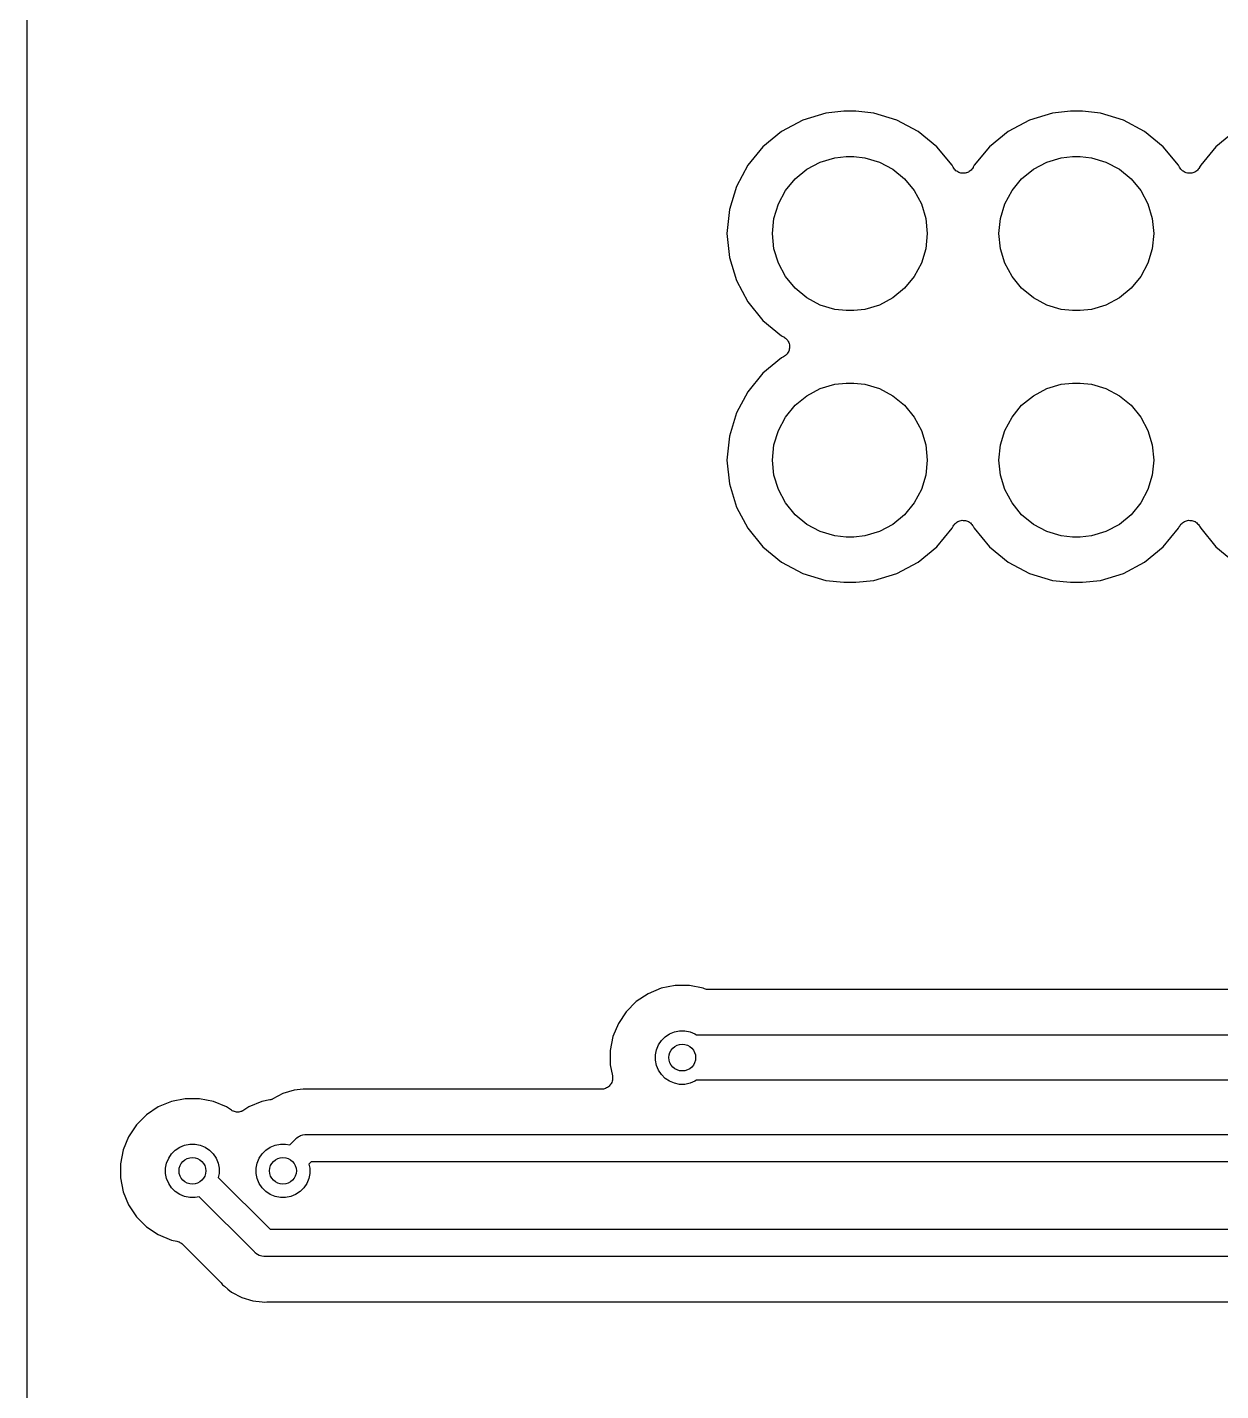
# Model space of a CAD drawing. Extents: x -66 to 211, y -177 to 13.
# Drawn here: x -14.94 to -1.55, y -47.99 to -32.69 of the extents above; entities that cross this region are included whole.
import ezdxf

# ---------------------------------------------------------------- set-up
doc = ezdxf.new("R2010")
doc.units = 0
doc.layers.add('BLACK', color=7, linetype='CONTINUOUS')

msp = doc.modelspace()

# ---------------------------------------------------------------- linework, layer by layer
at = {"layer": 'BLACK', "linetype": 'CONTINUOUS'}
for p, q in [((-14.9352, -130.289), (-14.9352, -13.0418)), ((-5.77731, -33.6372), (-5.9788, -33.6571)), ((-5.64253, -33.6372), (-5.77731, -33.6372)), ((-5.44104, -33.6571), (-5.64253, -33.6372)), ((-3.2373, -33.6372), (-3.4388, -33.6571)), ((-3.10254, -33.6372), (-3.2373, -33.6372)), ((-2.90104, -33.6571), (-3.10254, -33.6372)), ((-6.23734, -33.7355), (-6.47563, -33.8629)), ((-5.9788, -33.6571), (-6.23734, -33.7355)), ((-5.18249, -33.7355), (-5.44104, -33.6571)), ((-4.94421, -33.8629), (-5.18249, -33.7355)), ((-3.69734, -33.7355), (-3.93563, -33.8629)), ((-3.4388, -33.6571), (-3.69734, -33.7355)), ((-2.64249, -33.7355), (-2.90104, -33.6571)), ((-2.40421, -33.8629), (-2.64249, -33.7355)), ((-6.47563, -33.8629), (-6.68448, -34.0343)), ((-4.73536, -34.0343), (-4.94421, -33.8629)), ((-3.93563, -33.8629), (-4.14448, -34.0343)), ((-2.19536, -34.0343), (-2.40421, -33.8629)), ((-1.39563, -33.8629), (-1.60448, -34.0343)), ((-6.68448, -34.0343), (-6.85588, -34.2431)), ((-4.56396, -34.2431), (-4.73536, -34.0343)), ((-4.14448, -34.0343), (-4.31588, -34.2431)), ((-2.02396, -34.2431), (-2.19536, -34.0343)), ((-1.60448, -34.0343), (-1.77588, -34.2431)), ((-6.85588, -34.2431), (-6.98324, -34.4814)), ((-6.19203, -34.2873), (-6.042, -34.2071)), ((-6.042, -34.2071), (-5.87921, -34.1577)), ((-5.87921, -34.1577), (-5.75234, -34.1452)), ((-5.75234, -34.1452), (-5.6675, -34.1452)), ((-5.6675, -34.1452), (-5.54062, -34.1577)), ((-5.54062, -34.1577), (-5.37784, -34.2071)), ((-5.37784, -34.2071), (-5.22781, -34.2873)), ((-4.55192, -34.2656), (-4.56396, -34.2431)), ((-4.31588, -34.2431), (-4.32792, -34.2656)), ((-3.65203, -34.2873), (-3.502, -34.2071)), ((-3.502, -34.2071), (-3.33921, -34.1577)), ((-3.33921, -34.1577), (-3.21234, -34.1452)), ((-3.21234, -34.1452), (-3.1275, -34.1452)), ((-3.1275, -34.1452), (-3.00062, -34.1577)), ((-3.00062, -34.1577), (-2.83784, -34.2071)), ((-2.83784, -34.2071), (-2.68781, -34.2873)), ((-2.01192, -34.2656), (-2.02396, -34.2431)), ((-1.77588, -34.2431), (-1.78792, -34.2656)), ((-6.43145, -34.5267), (-6.32353, -34.3952)), ((-6.32353, -34.3952), (-6.19203, -34.2873)), ((-5.22781, -34.2873), (-5.09631, -34.3952)), ((-5.09631, -34.3952), (-4.98839, -34.5267)), ((-4.54525, -34.2756), (-4.55192, -34.2656)), ((-4.53851, -34.2858), (-4.54525, -34.2756)), ((-4.53831, -34.286), (-4.53851, -34.2858)), ((-4.53816, -34.2862), (-4.53831, -34.286)), ((-4.52975, -34.2947), (-4.53816, -34.2862)), ((-4.52109, -34.3034), (-4.52975, -34.2947)), ((-4.52085, -34.3036), (-4.52109, -34.3034)), ((-4.52066, -34.3038), (-4.52085, -34.3036)), ((-4.51067, -34.3105), (-4.52066, -34.3038)), ((-4.50057, -34.3173), (-4.51067, -34.3105)), ((-4.50031, -34.3175), (-4.50057, -34.3173)), ((-4.50008, -34.3176), (-4.50031, -34.3175)), ((-4.48876, -34.3223), (-4.50008, -34.3176)), ((-4.47774, -34.327), (-4.48876, -34.3223)), ((-4.47747, -34.3271), (-4.47774, -34.327)), ((-4.47721, -34.3272), (-4.47747, -34.3271)), ((-4.4652, -34.3296), (-4.47721, -34.3272)), ((-4.45347, -34.332), (-4.4652, -34.3296)), ((-4.45319, -34.332), (-4.45347, -34.332)), ((-4.45292, -34.3321), (-4.45319, -34.332)), ((-4.44077, -34.3322), (-4.45292, -34.3321)), ((-4.42869, -34.3323), (-4.44077, -34.3322)), ((-4.42841, -34.3322), (-4.42869, -34.3323)), ((-4.42813, -34.3322), (-4.42841, -34.3322)), ((-4.41607, -34.3299), (-4.42813, -34.3322)), ((-4.40433, -34.3277), (-4.41607, -34.3299)), ((-4.40408, -34.3276), (-4.40433, -34.3277)), ((-4.4038, -34.3275), (-4.40408, -34.3276)), ((-4.39238, -34.3229), (-4.4038, -34.3275)), ((-4.38133, -34.3184), (-4.39238, -34.3229)), ((-4.3811, -34.3183), (-4.38133, -34.3184)), ((-4.38083, -34.3182), (-4.3811, -34.3183)), ((-4.37063, -34.3115), (-4.38083, -34.3182)), ((-4.36056, -34.3049), (-4.37063, -34.3115)), ((-4.36036, -34.3047), (-4.36056, -34.3049)), ((-4.36013, -34.3046), (-4.36036, -34.3047)), ((-4.35151, -34.2961), (-4.36013, -34.3046)), ((-4.34281, -34.2876), (-4.35151, -34.2961)), ((-4.34265, -34.2874), (-4.34281, -34.2876)), ((-4.34245, -34.2872), (-4.34265, -34.2874)), ((-4.33564, -34.2772), (-4.34245, -34.2872)), ((-4.32876, -34.2672), (-4.33564, -34.2772)), ((-4.32851, -34.2667), (-4.32876, -34.2672)), ((-4.3285, -34.2667), (-4.32851, -34.2667)), ((-4.32848, -34.2667), (-4.3285, -34.2667)), ((-4.32792, -34.2656), (-4.32848, -34.2667)), ((-3.89145, -34.5267), (-3.78353, -34.3952)), ((-3.78353, -34.3952), (-3.65203, -34.2873)), ((-2.68781, -34.2873), (-2.55631, -34.3952)), ((-2.55631, -34.3952), (-2.44839, -34.5267)), ((-2.00525, -34.2756), (-2.01192, -34.2656)), ((-1.99851, -34.2858), (-2.00525, -34.2756)), ((-1.99831, -34.286), (-1.99851, -34.2858)), ((-1.99816, -34.2862), (-1.99831, -34.286)), ((-1.98975, -34.2947), (-1.99816, -34.2862)), ((-1.98109, -34.3034), (-1.98975, -34.2947)), ((-1.98085, -34.3036), (-1.98109, -34.3034)), ((-1.98066, -34.3038), (-1.98085, -34.3036)), ((-1.97067, -34.3105), (-1.98066, -34.3038)), ((-1.96057, -34.3173), (-1.97067, -34.3105)), ((-1.96031, -34.3175), (-1.96057, -34.3173)), ((-1.96008, -34.3176), (-1.96031, -34.3175)), ((-1.94876, -34.3223), (-1.96008, -34.3176)), ((-1.93774, -34.327), (-1.94876, -34.3223)), ((-1.93747, -34.3271), (-1.93774, -34.327)), ((-1.93721, -34.3272), (-1.93747, -34.3271)), ((-1.9252, -34.3296), (-1.93721, -34.3272)), ((-1.91347, -34.332), (-1.9252, -34.3296)), ((-1.91319, -34.332), (-1.91347, -34.332)), ((-1.91292, -34.3321), (-1.91319, -34.332)), ((-1.90077, -34.3322), (-1.91292, -34.3321)), ((-1.88869, -34.3323), (-1.90077, -34.3322)), ((-1.88841, -34.3322), (-1.88869, -34.3323)), ((-1.88813, -34.3322), (-1.88841, -34.3322)), ((-1.87607, -34.3299), (-1.88813, -34.3322)), ((-1.86433, -34.3277), (-1.87607, -34.3299)), ((-1.86408, -34.3276), (-1.86433, -34.3277)), ((-1.8638, -34.3275), (-1.86408, -34.3276)), ((-1.85238, -34.3229), (-1.8638, -34.3275)), ((-1.84133, -34.3184), (-1.85238, -34.3229)), ((-1.8411, -34.3183), (-1.84133, -34.3184)), ((-1.84083, -34.3182), (-1.8411, -34.3183)), ((-1.83063, -34.3115), (-1.84083, -34.3182)), ((-1.82056, -34.3049), (-1.83063, -34.3115)), ((-1.82036, -34.3047), (-1.82056, -34.3049)), ((-1.82012, -34.3046), (-1.82036, -34.3047)), ((-1.81151, -34.2961), (-1.82012, -34.3046)), ((-1.80281, -34.2876), (-1.81151, -34.2961)), ((-1.80265, -34.2874), (-1.80281, -34.2876)), ((-1.80245, -34.2872), (-1.80265, -34.2874)), ((-1.79564, -34.2772), (-1.80245, -34.2872)), ((-1.78876, -34.2672), (-1.79564, -34.2772)), ((-1.78851, -34.2667), (-1.78876, -34.2672)), ((-1.78849, -34.2667), (-1.78851, -34.2667)), ((-1.78848, -34.2667), (-1.78849, -34.2667)), ((-1.78792, -34.2656), (-1.78848, -34.2667)), ((-6.98324, -34.4814), (-7.06167, -34.7399)), ((-6.51164, -34.6767), (-6.43145, -34.5267)), ((-4.98839, -34.5267), (-4.9082, -34.6767)), ((-3.97164, -34.6767), (-3.89145, -34.5267)), ((-2.44839, -34.5267), (-2.3682, -34.6767)), ((-6.56102, -34.8395), (-6.51164, -34.6767)), ((-4.9082, -34.6767), (-4.85882, -34.8395)), ((-4.02102, -34.8395), (-3.97164, -34.6767)), ((-2.3682, -34.6767), (-2.31882, -34.8395)), ((-7.06167, -34.7399), (-7.08816, -35.0088)), ((-6.5777, -35.0088), (-6.56102, -34.8395)), ((-4.85882, -34.8395), (-4.84214, -35.0088)), ((-4.0377, -35.0088), (-4.02102, -34.8395)), ((-2.31882, -34.8395), (-2.30214, -35.0088)), ((-7.08816, -35.0088), (-7.06167, -35.2777)), ((-6.56102, -35.1781), (-6.5777, -35.0088)), ((-4.84214, -35.0088), (-4.85882, -35.1781)), ((-4.02102, -35.1781), (-4.0377, -35.0088)), ((-2.30214, -35.0088), (-2.31882, -35.1781)), ((-7.06167, -35.2777), (-6.98324, -35.5362)), ((-6.51164, -35.3409), (-6.56102, -35.1781)), ((-4.85882, -35.1781), (-4.9082, -35.3409)), ((-3.97164, -35.3409), (-4.02102, -35.1781)), ((-2.31882, -35.1781), (-2.3682, -35.3409)), ((-6.43145, -35.4909), (-6.51164, -35.3409)), ((-4.9082, -35.3409), (-4.98839, -35.4909)), ((-3.89145, -35.4909), (-3.97164, -35.3409)), ((-2.3682, -35.3409), (-2.44839, -35.4909)), ((-6.98324, -35.5362), (-6.85588, -35.7745)), ((-6.32353, -35.6224), (-6.43145, -35.4909)), ((-6.19203, -35.7304), (-6.32353, -35.6224)), ((-5.09631, -35.6224), (-5.22781, -35.7304)), ((-4.98839, -35.4909), (-5.09631, -35.6224)), ((-3.78353, -35.6224), (-3.89145, -35.4909)), ((-3.65203, -35.7304), (-3.78353, -35.6224)), ((-2.55631, -35.6224), (-2.68781, -35.7304)), ((-2.44839, -35.4909), (-2.55631, -35.6224)), ((-6.85588, -35.7745), (-6.68448, -35.9834)), ((-6.042, -35.8105), (-6.19203, -35.7304)), ((-5.22781, -35.7304), (-5.37784, -35.8105)), ((-3.502, -35.8105), (-3.65203, -35.7304)), ((-2.68781, -35.7304), (-2.83784, -35.8105)), ((-5.87921, -35.8599), (-6.042, -35.8105)), ((-5.75234, -35.8724), (-5.87921, -35.8599)), ((-5.6675, -35.8724), (-5.75234, -35.8724)), ((-5.54062, -35.8599), (-5.6675, -35.8724)), ((-5.37784, -35.8105), (-5.54062, -35.8599)), ((-3.33921, -35.8599), (-3.502, -35.8105)), ((-3.21234, -35.8724), (-3.33921, -35.8599)), ((-3.1275, -35.8724), (-3.21234, -35.8724)), ((-3.00062, -35.8599), (-3.1275, -35.8724)), ((-2.83784, -35.8105), (-3.00062, -35.8599)), ((-6.68448, -35.9834), (-6.47563, -36.1548)), ((-6.47563, -36.1548), (-6.45311, -36.1668)), ((-6.45311, -36.1668), (-6.45207, -36.1674)), ((-6.45207, -36.1674), (-6.45204, -36.1674)), ((-6.45204, -36.1674), (-6.45202, -36.1674)), ((-6.45202, -36.1674), (-6.45155, -36.1677)), ((-6.45155, -36.1677), (-6.4415, -36.1746)), ((-6.4415, -36.1746), (-6.43156, -36.1814)), ((-6.43156, -36.1814), (-6.43136, -36.1816)), ((-6.43136, -36.1816), (-6.43113, -36.1817)), ((-6.43113, -36.1817), (-6.42271, -36.1904)), ((-6.42271, -36.1904), (-6.41418, -36.199)), ((-6.41418, -36.199), (-6.41402, -36.1993)), ((-6.41402, -36.1993), (-6.41383, -36.1995)), ((-6.41383, -36.1995), (-6.40728, -36.2095)), ((-6.40728, -36.2095), (-6.40056, -36.2197)), ((-6.40056, -36.2197), (-6.40046, -36.22)), ((-6.40046, -36.22), (-6.4003, -36.2202)), ((-6.4003, -36.2202), (-6.39584, -36.2313)), ((-6.39584, -36.2313), (-6.39122, -36.2427)), ((-6.39122, -36.2427), (-6.39117, -36.243)), ((-6.39117, -36.243), (-6.39107, -36.2432)), ((-6.39107, -36.2432), (-6.38884, -36.2551)), ((-6.45311, -36.3908), (-6.47563, -36.4029)), ((-6.44312, -36.3842), (-6.45311, -36.3908)), ((-6.43293, -36.3774), (-6.44312, -36.3842)), ((-6.43272, -36.3772), (-6.43293, -36.3774)), ((-6.4325, -36.3771), (-6.43272, -36.3772)), ((-6.42406, -36.3686), (-6.4325, -36.3771)), ((-6.4153, -36.36), (-6.42406, -36.3686)), ((-6.41514, -36.3598), (-6.4153, -36.36)), ((-6.41495, -36.3596), (-6.41514, -36.3598)), ((-6.40824, -36.3496), (-6.41495, -36.3596)), ((-6.4014, -36.3395), (-6.40824, -36.3496)), ((-6.40129, -36.3392), (-6.4014, -36.3395)), ((-6.40113, -36.339), (-6.40129, -36.3392)), ((-6.39646, -36.3278), (-6.40113, -36.339)), ((-6.39174, -36.3166), (-6.39646, -36.3278)), ((-6.39168, -36.3164), (-6.39174, -36.3166)), ((-6.39158, -36.3161), (-6.39168, -36.3164)), ((-6.38917, -36.3042), (-6.39158, -36.3161)), ((-6.38671, -36.2924), (-6.38917, -36.3042)), ((-6.38884, -36.2551), (-6.38653, -36.267)), ((-6.3867, -36.2921), (-6.38671, -36.2924)), ((-6.38665, -36.2918), (-6.3867, -36.2921)), ((-6.38659, -36.2798), (-6.38665, -36.2918)), ((-6.38648, -36.2676), (-6.38659, -36.2798)), ((-6.38653, -36.267), (-6.38653, -36.2673)), ((-6.38653, -36.2673), (-6.38648, -36.2676)), ((-6.47563, -36.4029), (-6.68448, -36.5743)), ((-6.68448, -36.5743), (-6.85588, -36.7831)), ((-6.042, -36.7471), (-5.87921, -36.6977)), ((-5.87921, -36.6977), (-5.75234, -36.6852)), ((-5.75234, -36.6852), (-5.6675, -36.6852)), ((-5.6675, -36.6852), (-5.54062, -36.6977)), ((-5.54062, -36.6977), (-5.37784, -36.7471)), ((-3.502, -36.7471), (-3.33921, -36.6977)), ((-3.33921, -36.6977), (-3.21234, -36.6852)), ((-3.21234, -36.6852), (-3.1275, -36.6852)), ((-3.1275, -36.6852), (-3.00062, -36.6977)), ((-3.00062, -36.6977), (-2.83784, -36.7471)), ((-6.85588, -36.7831), (-6.98324, -37.0214)), ((-6.32353, -36.9352), (-6.19203, -36.8273)), ((-6.19203, -36.8273), (-6.042, -36.7471)), ((-5.37784, -36.7471), (-5.22781, -36.8273)), ((-5.22781, -36.8273), (-5.09631, -36.9352)), ((-3.78353, -36.9352), (-3.65203, -36.8273)), ((-3.65203, -36.8273), (-3.502, -36.7471)), ((-2.83784, -36.7471), (-2.68781, -36.8273)), ((-2.68781, -36.8273), (-2.55631, -36.9352)), ((-6.43145, -37.0667), (-6.32353, -36.9352)), ((-5.09631, -36.9352), (-4.98839, -37.0667)), ((-3.89145, -37.0667), (-3.78353, -36.9352)), ((-2.55631, -36.9352), (-2.44839, -37.0667)), ((-6.98324, -37.0214), (-7.06167, -37.2799)), ((-6.51164, -37.2167), (-6.43145, -37.0667)), ((-4.98839, -37.0667), (-4.9082, -37.2167)), ((-3.97164, -37.2167), (-3.89145, -37.0667)), ((-2.44839, -37.0667), (-2.3682, -37.2167)), ((-7.06167, -37.2799), (-7.08816, -37.5488)), ((-6.56102, -37.3795), (-6.51164, -37.2167)), ((-4.9082, -37.2167), (-4.85882, -37.3795)), ((-4.02102, -37.3795), (-3.97164, -37.2167)), ((-2.3682, -37.2167), (-2.31882, -37.3795)), ((-6.5777, -37.5488), (-6.56102, -37.3795)), ((-4.85882, -37.3795), (-4.84214, -37.5488)), ((-4.0377, -37.5488), (-4.02102, -37.3795)), ((-2.31882, -37.3795), (-2.30214, -37.5488)), ((-7.08816, -37.5488), (-7.06167, -37.8177)), ((-6.56102, -37.7181), (-6.5777, -37.5488)), ((-4.84214, -37.5488), (-4.85882, -37.7181)), ((-4.02102, -37.7181), (-4.0377, -37.5488)), ((-2.30214, -37.5488), (-2.31882, -37.7181)), ((-6.51164, -37.8809), (-6.56102, -37.7181)), ((-4.85882, -37.7181), (-4.9082, -37.8809)), ((-3.97164, -37.8809), (-4.02102, -37.7181)), ((-2.31882, -37.7181), (-2.3682, -37.8809)), ((-7.06167, -37.8177), (-6.98324, -38.0762)), ((-6.43145, -38.0309), (-6.51164, -37.8809)), ((-4.9082, -37.8809), (-4.98839, -38.0309)), ((-3.89145, -38.0309), (-3.97164, -37.8809)), ((-2.3682, -37.8809), (-2.44839, -38.0309)), ((-6.98324, -38.0762), (-6.85588, -38.3145)), ((-6.32353, -38.1624), (-6.43145, -38.0309)), ((-4.98839, -38.0309), (-5.09631, -38.1624)), ((-3.78353, -38.1624), (-3.89145, -38.0309)), ((-2.44839, -38.0309), (-2.55631, -38.1624)), ((-6.19203, -38.2704), (-6.32353, -38.1624)), ((-5.09631, -38.1624), (-5.22781, -38.2704)), ((-4.49851, -38.2392), (-4.48726, -38.2347)), ((-4.48726, -38.2347), (-4.47604, -38.2301)), ((-4.47604, -38.2301), (-4.47577, -38.2301)), ((-4.47577, -38.2301), (-4.47551, -38.23)), ((-4.47551, -38.23), (-4.46356, -38.2277)), ((-4.46356, -38.2277), (-4.45171, -38.2254)), ((-4.45171, -38.2254), (-4.45143, -38.2254)), ((-4.45143, -38.2254), (-4.45115, -38.2254)), ((-4.45115, -38.2254), (-4.43895, -38.2255)), ((-4.43895, -38.2255), (-4.42692, -38.2255)), ((-4.42692, -38.2255), (-4.42665, -38.2256)), ((-4.42665, -38.2256), (-4.42637, -38.2256)), ((-4.42637, -38.2256), (-4.4144, -38.2281)), ((-4.4144, -38.2281), (-4.40263, -38.2305)), ((-4.40263, -38.2305), (-4.40238, -38.2306)), ((-4.40238, -38.2306), (-4.4021, -38.2306)), ((-4.4021, -38.2306), (-4.39092, -38.2354)), ((-3.65203, -38.2704), (-3.78353, -38.1624)), ((-2.55631, -38.1624), (-2.68781, -38.2704)), ((-1.95851, -38.2392), (-1.94726, -38.2347)), ((-1.94726, -38.2347), (-1.93604, -38.2301)), ((-1.93604, -38.2301), (-1.93577, -38.2301)), ((-1.93577, -38.2301), (-1.93551, -38.23)), ((-1.93551, -38.23), (-1.92356, -38.2277)), ((-1.92356, -38.2277), (-1.91171, -38.2254)), ((-1.91171, -38.2254), (-1.91143, -38.2254)), ((-1.91143, -38.2254), (-1.91115, -38.2254)), ((-1.91115, -38.2254), (-1.89895, -38.2255)), ((-1.89895, -38.2255), (-1.88692, -38.2255)), ((-1.88692, -38.2255), (-1.88665, -38.2256)), ((-1.88665, -38.2256), (-1.88637, -38.2256)), ((-1.88637, -38.2256), (-1.8744, -38.2281)), ((-1.8744, -38.2281), (-1.86263, -38.2305)), ((-1.86263, -38.2305), (-1.86238, -38.2306)), ((-1.86238, -38.2306), (-1.8621, -38.2306)), ((-1.8621, -38.2306), (-1.85092, -38.2354)), ((-6.85588, -38.3145), (-6.68448, -38.5234)), ((-6.042, -38.3505), (-6.19203, -38.2704)), ((-5.87921, -38.3999), (-6.042, -38.3505)), ((-5.37784, -38.3505), (-5.54062, -38.3999)), ((-5.22781, -38.2704), (-5.37784, -38.3505)), ((-4.73536, -38.5234), (-4.56396, -38.3145)), ((-4.56396, -38.3145), (-4.55192, -38.292)), ((-4.55192, -38.292), (-4.55136, -38.291)), ((-4.55136, -38.291), (-4.55134, -38.2909)), ((-4.55134, -38.2909), (-4.55133, -38.2909)), ((-4.55133, -38.2909), (-4.55108, -38.2905)), ((-4.55108, -38.2905), (-4.54416, -38.2804)), ((-4.54416, -38.2804), (-4.53739, -38.2705)), ((-4.53739, -38.2705), (-4.53719, -38.2703)), ((-4.53719, -38.2703), (-4.53703, -38.27)), ((-4.53703, -38.27), (-4.52827, -38.2615)), ((-4.52827, -38.2615), (-4.51971, -38.2531)), ((-4.51971, -38.2531), (-4.51948, -38.2529)), ((-4.51948, -38.2529), (-4.51928, -38.2527)), ((-4.51928, -38.2527), (-4.50905, -38.2461)), ((-4.50905, -38.2461), (-4.499, -38.2395)), ((-4.499, -38.2395), (-4.49875, -38.2394)), ((-4.49875, -38.2394), (-4.49851, -38.2392)), ((-4.39092, -38.2354), (-4.37976, -38.24)), ((-4.37976, -38.24), (-4.37953, -38.2402)), ((-4.37953, -38.2402), (-4.37927, -38.2403)), ((-4.37927, -38.2403), (-4.36922, -38.2471)), ((-4.36922, -38.2471), (-4.35918, -38.2538)), ((-4.35918, -38.2538), (-4.35899, -38.254)), ((-4.35899, -38.254), (-4.35875, -38.2542)), ((-4.35875, -38.2542), (-4.35015, -38.2629)), ((-4.35015, -38.2629), (-4.34168, -38.2714)), ((-4.34168, -38.2714), (-4.34152, -38.2716)), ((-4.34152, -38.2716), (-4.34133, -38.2718)), ((-4.34133, -38.2718), (-4.33466, -38.2819)), ((-4.33466, -38.2819), (-4.32792, -38.292)), ((-4.32792, -38.292), (-4.31588, -38.3145)), ((-4.31588, -38.3145), (-4.14448, -38.5234)), ((-3.502, -38.3505), (-3.65203, -38.2704)), ((-3.33921, -38.3999), (-3.502, -38.3505)), ((-2.83784, -38.3505), (-3.00062, -38.3999)), ((-2.68781, -38.2704), (-2.83784, -38.3505)), ((-2.19536, -38.5234), (-2.02396, -38.3145)), ((-2.02396, -38.3145), (-2.01192, -38.292)), ((-2.01192, -38.292), (-2.01136, -38.291)), ((-2.01136, -38.291), (-2.01134, -38.2909)), ((-2.01134, -38.2909), (-2.01133, -38.2909)), ((-2.01133, -38.2909), (-2.01108, -38.2905)), ((-2.01108, -38.2905), (-2.00416, -38.2804)), ((-2.00416, -38.2804), (-1.99739, -38.2705)), ((-1.99739, -38.2705), (-1.99719, -38.2703)), ((-1.99719, -38.2703), (-1.99703, -38.27)), ((-1.99703, -38.27), (-1.98827, -38.2615)), ((-1.98827, -38.2615), (-1.97971, -38.2531)), ((-1.97971, -38.2531), (-1.97948, -38.2529)), ((-1.97948, -38.2529), (-1.97928, -38.2527)), ((-1.97928, -38.2527), (-1.96905, -38.2461)), ((-1.96905, -38.2461), (-1.959, -38.2395)), ((-1.959, -38.2395), (-1.95875, -38.2394)), ((-1.95875, -38.2394), (-1.95851, -38.2392)), ((-1.85092, -38.2354), (-1.83976, -38.24)), ((-1.83976, -38.24), (-1.83953, -38.2402)), ((-1.83953, -38.2402), (-1.83927, -38.2403)), ((-1.83927, -38.2403), (-1.82922, -38.2471)), ((-1.82922, -38.2471), (-1.81918, -38.2538)), ((-1.81918, -38.2538), (-1.81899, -38.254)), ((-1.81899, -38.254), (-1.81875, -38.2542)), ((-1.81875, -38.2542), (-1.81015, -38.2629)), ((-1.81015, -38.2629), (-1.80168, -38.2714)), ((-1.80168, -38.2714), (-1.80152, -38.2716)), ((-1.80152, -38.2716), (-1.80133, -38.2718)), ((-1.80133, -38.2718), (-1.79466, -38.2819)), ((-1.79466, -38.2819), (-1.78792, -38.292)), ((-1.78792, -38.292), (-1.77588, -38.3145)), ((-1.77588, -38.3145), (-1.60448, -38.5234)), ((-6.68448, -38.5234), (-6.47563, -38.6948)), ((-5.75234, -38.4124), (-5.87921, -38.3999)), ((-5.6675, -38.4124), (-5.75234, -38.4124)), ((-5.54062, -38.3999), (-5.6675, -38.4124)), ((-4.94421, -38.6948), (-4.73536, -38.5234)), ((-4.14448, -38.5234), (-3.93563, -38.6948)), ((-3.21234, -38.4124), (-3.33921, -38.3999)), ((-3.1275, -38.4124), (-3.21234, -38.4124)), ((-3.00062, -38.3999), (-3.1275, -38.4124)), ((-2.40421, -38.6948), (-2.19536, -38.5234)), ((-1.60448, -38.5234), (-1.39563, -38.6948)), ((-6.47563, -38.6948), (-6.23734, -38.8221)), ((-6.23734, -38.8221), (-5.9788, -38.9006)), ((-5.44104, -38.9006), (-5.18249, -38.8221)), ((-5.18249, -38.8221), (-4.94421, -38.6948)), ((-3.93563, -38.6948), (-3.69734, -38.8221)), ((-3.69734, -38.8221), (-3.4388, -38.9006)), ((-2.90104, -38.9006), (-2.64249, -38.8221)), ((-2.64249, -38.8221), (-2.40421, -38.6948)), ((-5.9788, -38.9006), (-5.77731, -38.9204)), ((-5.77731, -38.9204), (-5.64253, -38.9204)), ((-5.64253, -38.9204), (-5.44104, -38.9006)), ((-3.4388, -38.9006), (-3.2373, -38.9204)), ((-3.2373, -38.9204), (-3.10254, -38.9204)), ((-3.10254, -38.9204), (-2.90104, -38.9006)), ((-7.97267, -43.5358), (-8.10501, -43.6243)), ((-7.82562, -43.4749), (-7.97267, -43.5358)), ((-7.66952, -43.4439), (-7.82562, -43.4749)), ((-7.51036, -43.4439), (-7.66952, -43.4439)), ((-7.35425, -43.4749), (-7.51036, -43.4439)), ((-7.3415, -43.4802), (-7.35425, -43.4749)), ((-7.33043, -43.4836), (-7.3415, -43.4802)), ((-7.31931, -43.4871), (-7.33043, -43.4836)), ((-7.31853, -43.4872), (-7.31931, -43.4871)), ((-7.31779, -43.4874), (-7.31853, -43.4872)), ((-7.30626, -43.4886), (-7.31779, -43.4874)), ((-7.29468, -43.4899), (-7.30626, -43.4886)), ((-7.29314, -43.4899), (-7.29468, -43.4899)), ((-7.29312, -43.4899), (-7.29314, -43.4899)), ((-7.29311, -43.4899), (-7.29312, -43.4899)), ((-7.2929, -43.4899), (-7.29311, -43.4899)), ((6.99522, -43.4899), (-7.2929, -43.4899)), ((-8.21756, -43.7368), (-8.30598, -43.8691)), ((-8.10501, -43.6243), (-8.21756, -43.7368)), ((-8.30598, -43.8691), (-8.36689, -44.0162)), ((-8.36689, -44.0162), (-8.39794, -44.1723)), ((-7.82297, -44.0606), (-7.78118, -44.0189)), ((-7.78118, -44.0189), (-7.73204, -43.986)), ((-7.73204, -43.986), (-7.67745, -43.9634)), ((-7.67745, -43.9634), (-7.61949, -43.9519)), ((-7.61949, -43.9519), (-7.56039, -43.9519)), ((-7.56039, -43.9519), (-7.50243, -43.9634)), ((-7.50243, -43.9634), (-7.44784, -43.986)), ((-7.44784, -43.986), (-7.43009, -43.9979)), ((-7.43009, -43.9979), (7.25825, -43.9979)), ((-8.39794, -44.1723), (-8.39794, -44.3315)), ((-7.88994, -44.2223), (-7.87841, -44.1644)), ((-7.87841, -44.1644), (-7.8558, -44.1098)), ((-7.8558, -44.1098), (-7.82297, -44.0606)), ((-8.39794, -44.3315), (-8.37323, -44.4557)), ((-7.88994, -44.2814), (-7.88994, -44.2223)), ((-7.87841, -44.3394), (-7.88994, -44.2814)), ((-7.8558, -44.394), (-7.87841, -44.3394)), ((-8.37213, -44.4941), (-8.37338, -44.506)), ((-8.37323, -44.4557), (-8.37304, -44.4567)), ((-8.37304, -44.4567), (-8.37304, -44.4567)), ((-8.37304, -44.4567), (-8.37303, -44.4567)), ((-8.37303, -44.4567), (-8.37289, -44.4574)), ((-8.37289, -44.4574), (-8.37187, -44.4695)), ((-8.3708, -44.4821), (-8.37213, -44.4941)), ((-8.37187, -44.4695), (-8.37079, -44.4814)), ((-8.37079, -44.4814), (-8.37083, -44.4818)), ((-8.37083, -44.4818), (-8.3708, -44.4821)), ((-7.82297, -44.4431), (-7.8558, -44.394)), ((-7.78118, -44.4849), (-7.82297, -44.4431)), ((-7.73204, -44.5177), (-7.78118, -44.4849)), ((-12.0675, -44.6548), (-12.1797, -44.7148)), ((-11.943, -44.617), (-12.0675, -44.6548)), ((-11.8399, -44.6069), (-11.943, -44.617)), ((-11.8398, -44.6069), (-11.8399, -44.6069)), ((-11.8135, -44.6043), (-11.8398, -44.6069)), ((-11.7873, -44.6069), (-11.8135, -44.6043)), ((-11.782, -44.6069), (-11.7873, -44.6069)), ((-11.7767, -44.6075), (-11.782, -44.6069)), ((-11.7749, -44.6075), (-11.7767, -44.6075)), ((-8.49779, -44.6075), (-11.7749, -44.6075)), ((-8.48575, -44.6063), (-8.49779, -44.6075)), ((-8.47388, -44.6052), (-8.48575, -44.6063)), ((-8.47351, -44.6051), (-8.47388, -44.6052)), ((-8.47312, -44.6051), (-8.47351, -44.6051)), ((-8.46153, -44.6016), (-8.47312, -44.6051)), ((-8.45011, -44.5982), (-8.46153, -44.6016)), ((-8.44977, -44.598), (-8.45011, -44.5982)), ((-8.44939, -44.5979), (-8.44977, -44.598)), ((-8.43863, -44.5922), (-8.44939, -44.5979)), ((-8.42815, -44.5867), (-8.43863, -44.5922)), ((-8.42785, -44.5864), (-8.42815, -44.5867)), ((-8.42751, -44.5863), (-8.42785, -44.5864)), ((-8.41812, -44.5786), (-8.42751, -44.5863)), ((-8.40885, -44.5711), (-8.41812, -44.5786)), ((-8.4086, -44.5708), (-8.40885, -44.5711)), ((-8.4083, -44.5706), (-8.4086, -44.5708)), ((-8.40064, -44.5613), (-8.4083, -44.5706)), ((-8.39293, -44.5521), (-8.40064, -44.5613)), ((-8.39275, -44.5518), (-8.39293, -44.5521)), ((-8.3925, -44.5515), (-8.39275, -44.5518)), ((-8.38673, -44.5408), (-8.3925, -44.5515)), ((-8.38101, -44.5304), (-8.38673, -44.5408)), ((-8.3809, -44.53), (-8.38101, -44.5304)), ((-8.38071, -44.5297), (-8.3809, -44.53)), ((-8.37712, -44.5181), (-8.38071, -44.5297)), ((-8.37354, -44.5068), (-8.37712, -44.5181)), ((-8.3735, -44.5064), (-8.37354, -44.5068)), ((-8.37338, -44.506), (-8.3735, -44.5064)), ((-7.67745, -44.5404), (-7.73204, -44.5177)), ((-7.61949, -44.5519), (-7.67745, -44.5404)), ((-7.56039, -44.5519), (-7.61949, -44.5519)), ((-7.50243, -44.5404), (-7.56039, -44.5519)), ((-7.44784, -44.5177), (-7.50243, -44.5404)), ((-7.43009, -44.5059), (-7.44784, -44.5177)), ((7.351, -44.5059), (-7.43009, -44.5059)), ((-13.4663, -44.8058), (-13.5986, -44.8943)), ((-13.3192, -44.7449), (-13.4663, -44.8058)), ((-13.1631, -44.7139), (-13.3192, -44.7449)), ((-13.004, -44.7139), (-13.1631, -44.7139)), ((-12.8479, -44.7449), (-13.004, -44.7139)), ((-12.7008, -44.8058), (-12.8479, -44.7449)), ((-12.6461, -44.8424), (-12.7008, -44.8058)), ((-12.4503, -44.8058), (-12.505, -44.8424)), ((-12.3032, -44.7449), (-12.4503, -44.8058)), ((-12.2148, -44.7273), (-12.3032, -44.7449)), ((-12.2096, -44.7258), (-12.2148, -44.7273)), ((-12.2043, -44.7248), (-12.2096, -44.7258)), ((-12.1978, -44.7222), (-12.2043, -44.7248)), ((-12.1911, -44.7202), (-12.1978, -44.7222)), ((-12.1863, -44.7176), (-12.1911, -44.7202)), ((-12.1813, -44.7156), (-12.1863, -44.7176)), ((-12.1797, -44.7148), (-12.1813, -44.7156)), ((-13.5986, -44.8943), (-13.7112, -45.0068)), ((-12.6357, -44.848), (-12.6461, -44.8424)), ((-12.6253, -44.8537), (-12.6357, -44.848)), ((-12.6247, -44.8538), (-12.6253, -44.8537)), ((-12.6242, -44.8541), (-12.6247, -44.8538)), ((-12.6129, -44.8575), (-12.6242, -44.8541)), ((-12.6016, -44.8611), (-12.6129, -44.8575)), ((-12.6011, -44.8612), (-12.6016, -44.8611)), ((-12.6005, -44.8613), (-12.6011, -44.8612)), ((-12.5888, -44.8625), (-12.6005, -44.8613)), ((-12.577, -44.8638), (-12.5888, -44.8625)), ((-12.5764, -44.8637), (-12.577, -44.8638)), ((-12.5759, -44.8638), (-12.5764, -44.8637)), ((-12.5641, -44.8627), (-12.5759, -44.8638)), ((-12.5523, -44.8617), (-12.5641, -44.8627)), ((-12.5518, -44.8615), (-12.5523, -44.8617)), ((-12.5512, -44.8614), (-12.5518, -44.8615)), ((-12.5399, -44.8581), (-12.5512, -44.8614)), ((-12.5285, -44.8548), (-12.5399, -44.8581)), ((-12.528, -44.8545), (-12.5285, -44.8548)), ((-12.5275, -44.8543), (-12.528, -44.8545)), ((-12.5171, -44.8489), (-12.5275, -44.8543)), ((-12.5065, -44.8434), (-12.5171, -44.8489)), ((-12.5056, -44.8428), (-12.5065, -44.8434)), ((-12.5055, -44.8428), (-12.5056, -44.8428)), ((-12.505, -44.8424), (-12.5055, -44.8427)), ((-12.5055, -44.8427), (-12.5055, -44.8428)), ((-13.7112, -45.0068), (-13.7996, -45.1391)), ((-11.8434, -45.1177), (-11.821, -45.1155)), ((-11.821, -45.1155), (-11.8135, -45.1147)), ((-11.821, -45.1155), (-11.821, -45.1155)), ((-11.8135, -45.1147), (-11.8061, -45.1155)), ((-11.8061, -45.1155), (9.77148, -45.1155)), ((-13.7996, -45.1391), (-13.8605, -45.2862)), ((-13.2748, -45.2889), (-13.2256, -45.256)), ((-13.2256, -45.256), (-13.171, -45.2334)), ((-13.171, -45.2334), (-13.1131, -45.2219)), ((-13.1131, -45.2219), (-13.054, -45.2219)), ((-13.054, -45.2219), (-12.996, -45.2334)), ((-12.996, -45.2334), (-12.9414, -45.256)), ((-12.9414, -45.256), (-12.8923, -45.2889)), ((-12.2588, -45.2889), (-12.2096, -45.256)), ((-12.2096, -45.256), (-12.155, -45.2334)), ((-12.155, -45.2334), (-12.0971, -45.2219)), ((-12.0971, -45.2219), (-12.038, -45.2219)), ((-12.038, -45.2219), (-11.9922, -45.231)), ((-11.9922, -45.231), (-11.9266, -45.1654)), ((-11.9266, -45.1654), (-11.9218, -45.1596)), ((-11.9218, -45.1596), (-11.9122, -45.1517)), ((-11.9122, -45.1517), (-11.8986, -45.1406)), ((-11.8986, -45.1406), (-11.8825, -45.1319)), ((-11.8825, -45.1319), (-11.8721, -45.1264)), ((-11.8721, -45.1264), (-11.8434, -45.1177)), ((-13.8605, -45.2862), (-13.8915, -45.4423)), ((-13.372, -45.4344), (-13.3494, -45.3798)), ((-13.3494, -45.3798), (-13.3166, -45.3306)), ((-13.3166, -45.3306), (-13.2748, -45.2889)), ((-12.8923, -45.2889), (-12.8505, -45.3306)), ((-12.8505, -45.3306), (-12.8177, -45.3798)), ((-12.8177, -45.3798), (-12.7951, -45.4344)), ((-12.356, -45.4344), (-12.3334, -45.3798)), ((-12.3334, -45.3798), (-12.3006, -45.3306)), ((-12.3006, -45.3306), (-12.2588, -45.2889)), ((-11.7504, -45.4203), (-11.7767, -45.4465)), ((9.77148, -45.4203), (-11.7504, -45.4203)), ((-13.8915, -45.4423), (-13.8915, -45.6015)), ((-13.3835, -45.4923), (-13.372, -45.4344)), ((-13.3835, -45.5514), (-13.3835, -45.4923)), ((-13.372, -45.6094), (-13.3835, -45.5514)), ((-12.7951, -45.4344), (-12.7835, -45.4923)), ((-12.7835, -45.5514), (-12.7927, -45.5972)), ((-12.7835, -45.4923), (-12.7835, -45.5514)), ((-12.3675, -45.4923), (-12.356, -45.4344)), ((-12.3675, -45.5514), (-12.3675, -45.4923)), ((-12.356, -45.6094), (-12.3675, -45.5514)), ((-11.7675, -45.5514), (-11.7791, -45.6094)), ((-11.7767, -45.4465), (-11.7675, -45.4923)), ((-11.7675, -45.4923), (-11.7675, -45.5514)), ((-13.8915, -45.6015), (-13.8605, -45.7576)), ((-13.3494, -45.664), (-13.372, -45.6094)), ((-13.3166, -45.7131), (-13.3494, -45.664)), ((-13.2748, -45.7549), (-13.3166, -45.7131)), ((-12.7927, -45.5972), (-12.2124, -46.1775)), ((-12.3334, -45.664), (-12.356, -45.6094)), ((-12.3006, -45.7131), (-12.3334, -45.664)), ((-12.2588, -45.7549), (-12.3006, -45.7131)), ((-11.8345, -45.7131), (-11.8763, -45.7549)), ((-11.8017, -45.664), (-11.8345, -45.7131)), ((-11.7791, -45.6094), (-11.8017, -45.664)), ((-13.8605, -45.7576), (-13.7996, -45.9046)), ((-13.2256, -45.7877), (-13.2748, -45.7549)), ((-13.171, -45.8104), (-13.2256, -45.7877)), ((-13.1131, -45.8219), (-13.171, -45.8104)), ((-13.054, -45.8219), (-13.1131, -45.8219)), ((-13.0082, -45.8128), (-13.054, -45.8219)), ((-12.3886, -46.4324), (-13.0082, -45.8128)), ((-12.2096, -45.7877), (-12.2588, -45.7549)), ((-12.155, -45.8104), (-12.2096, -45.7877)), ((-12.0971, -45.8219), (-12.155, -45.8104)), ((-12.038, -45.8219), (-12.0971, -45.8219)), ((-11.98, -45.8104), (-12.038, -45.8219)), ((-11.9254, -45.7877), (-11.98, -45.8104)), ((-11.8763, -45.7549), (-11.9254, -45.7877)), ((-13.7996, -45.9046), (-13.7112, -46.0369)), ((-13.7112, -46.0369), (-13.5986, -46.1495)), ((-13.5986, -46.1495), (-13.4663, -46.2379)), ((-12.2124, -46.1775), (10.4293, -46.1775)), ((-13.4663, -46.2379), (-13.3192, -46.2988)), ((-13.3192, -46.2988), (-13.2588, -46.3109)), ((-13.2588, -46.3109), (-13.2585, -46.3109)), ((-13.2585, -46.3109), (-13.2585, -46.3109)), ((-13.2585, -46.3109), (-13.2584, -46.3109)), ((-13.2584, -46.3109), (-13.257, -46.3112)), ((-13.257, -46.3112), (-13.2459, -46.3148)), ((-13.2459, -46.3148), (-13.2348, -46.3182)), ((-13.2348, -46.3182), (-13.2341, -46.3185)), ((-13.2341, -46.3185), (-13.2334, -46.3187)), ((-13.2334, -46.3187), (-13.2232, -46.3244)), ((-13.2232, -46.3244), (-13.2129, -46.3299)), ((-13.2129, -46.3299), (-13.2124, -46.3303)), ((-13.2124, -46.3303), (-13.2117, -46.3307)), ((-13.2117, -46.3307), (-13.2028, -46.3382)), ((-13.2028, -46.3382), (-13.1938, -46.3456)), ((-13.1938, -46.3456), (-12.7699, -46.7695)), ((-12.3838, -46.4382), (-12.3886, -46.4324)), ((-12.378, -46.4429), (-12.3838, -46.4382)), ((-12.3606, -46.4572), (-12.378, -46.4429)), ((-12.378, -46.4429), (-12.378, -46.4429)), ((-12.3534, -46.4611), (-12.3606, -46.4572)), ((-12.3341, -46.4714), (-12.3534, -46.4611)), ((-12.3054, -46.4801), (-12.3341, -46.4714)), ((-12.283, -46.4823), (-12.3054, -46.4801)), ((-12.2755, -46.483), (-12.283, -46.4823)), ((-12.283, -46.4823), (-12.283, -46.4823)), ((-12.2681, -46.4823), (-12.2755, -46.483)), ((10.485, -46.4823), (-12.2681, -46.4823)), ((-12.7699, -46.7695), (-12.7686, -46.7708)), ((-12.7686, -46.7708), (-12.7653, -46.775)), ((-12.7653, -46.775), (-12.7615, -46.7787)), ((-12.7615, -46.7787), (-12.7448, -46.7991)), ((-12.7448, -46.7991), (-12.7244, -46.8158)), ((-12.7244, -46.8158), (-12.7244, -46.8158)), ((-12.7244, -46.8158), (-12.6851, -46.8481)), ((-12.6851, -46.8481), (-12.6851, -46.8481)), ((-12.6851, -46.8481), (-12.6442, -46.8816)), ((-12.6442, -46.8816), (-12.5295, -46.943)), ((-12.5295, -46.943), (-12.405, -46.9807)), ((-12.405, -46.9807), (-12.3018, -46.9909)), ((-12.3018, -46.9909), (-12.3018, -46.9909)), ((-12.3018, -46.9909), (-12.2755, -46.9935)), ((-12.2755, -46.9935), (-12.2493, -46.9909)), ((-12.2493, -46.9909), (-12.2476, -46.9907)), ((-12.2476, -46.9907), (-12.2422, -46.9908)), ((-12.2422, -46.9908), (-12.2369, -46.9903)), ((-12.2369, -46.9903), (10.4538, -46.9903))]:
    msp.add_line(p, q, dxfattribs=at)
at = {"layer": 'BLACK'}
for centre in [(-7.58994, -44.2519), (-13.0835, -45.5219), (-12.0675, -45.5219)]:
    msp.add_circle(centre, 0.15, dxfattribs=at)

doc.saveas('drawing.dxf')
